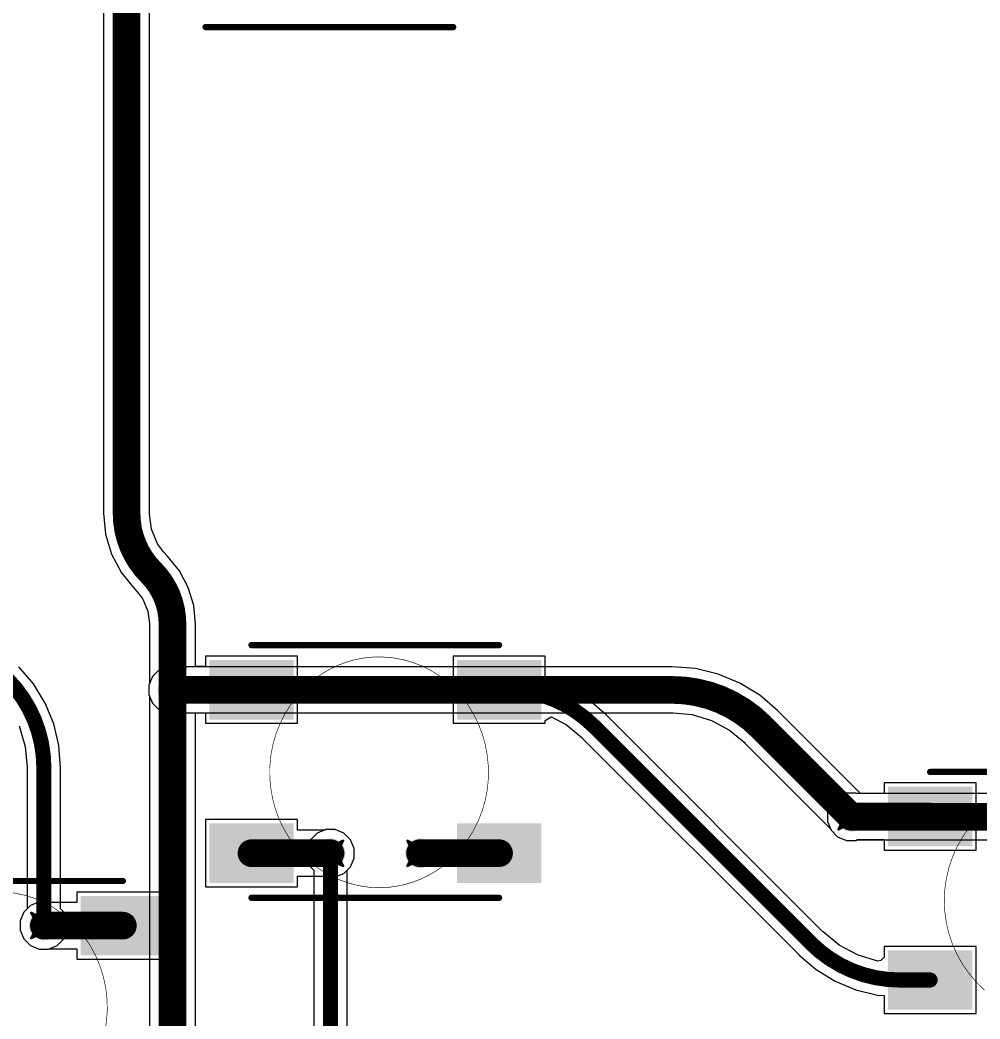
# Model space of a CAD drawing. Header units: inches. Extents: x -11 to 1110, y -7 to 455.
# Drawn here: x 596.71 to 616.1, y 239.7 to 259.88 of the extents above; entities that cross this region are included whole.
import ezdxf

# ---------------------------------------------------------------- set-up
doc = ezdxf.new("R2010")
doc.units = ezdxf.units.IN
for name, color, linetype in [('Bottom Layer', 5, 'Continuous'), ('Drill Drawing', 1, 'Continuous'), ('Mechanical 7', 56, 'Continuous'), ('Top Layer', 1, 'Continuous'), ('Top Overlay', 2, 'Continuous'), ('Top Paste', 8, 'Continuous'), ('Top Solder', 216, 'Continuous'), ('Via Holes', 16, 'Continuous')]:
    doc.layers.add(name, color=color, linetype=linetype)

msp = doc.modelspace()

# ---------------------------------------------------------------- hatches: boundary and pattern name
at = {"layer": 'Bottom Layer'}
h = msp.add_hatch(color=5, dxfattribs=at)
edge = h.paths.add_edge_path()
edge.add_arc((599.794, 246.35), 0.3, 0, 360)
h = msp.add_hatch(color=5, dxfattribs=at)
edge = h.paths.add_edge_path()
edge.add_arc((613.498, 243.789), 0.3, 0, 360)
h = msp.add_hatch(color=5, dxfattribs=at)
edge = h.paths.add_edge_path()
edge.add_arc((602.985, 243.05), 0.3, 0, 360)
h = msp.add_hatch(color=5, dxfattribs=at)
edge = h.paths.add_edge_path()
edge.add_arc((604.794, 243.05), 0.3, 0, 360)
h = msp.add_hatch(color=5, dxfattribs=at)
edge = h.paths.add_edge_path()
edge.add_arc((597.197, 241.593), 0.3, 0, 360)
at = {"layer": 'Top Layer'}
for points in [[(600.64, 246.853), (602.14, 246.853), (602.14, 245.853), (600.64, 245.853)], [(607.14, 245.853), (605.64, 245.853), (605.64, 246.853), (607.14, 246.853)], [(614.343, 244.292), (615.843, 244.292), (615.843, 243.292), (614.343, 243.292)], [(600.64, 243.553), (602.14, 243.553), (602.14, 242.553), (600.64, 242.553)], [(605.64, 243.553), (607.14, 243.553), (607.14, 242.553), (605.64, 242.553)], [(599.542, 241.09), (598.042, 241.09), (598.042, 242.09), (599.542, 242.09)], [(614.343, 240.992), (615.843, 240.992), (615.843, 239.992), (614.343, 239.992)]]:
    msp.add_hatch(color=1, dxfattribs=at).paths.add_polyline_path(points)
h = msp.add_hatch(color=1, dxfattribs=at)
edge = h.paths.add_edge_path()
edge.add_arc((599.794, 246.35), 0.3, 0, 360)
h = msp.add_hatch(color=1, dxfattribs=at)
edge = h.paths.add_edge_path()
edge.add_arc((613.498, 243.789), 0.3, 0, 360)
h = msp.add_hatch(color=1, dxfattribs=at)
edge = h.paths.add_edge_path()
edge.add_arc((602.985, 243.05), 0.3, 0, 360)
h = msp.add_hatch(color=1, dxfattribs=at)
edge = h.paths.add_edge_path()
edge.add_arc((604.794, 243.05), 0.3, 0, 360)
h = msp.add_hatch(color=1, dxfattribs=at)
edge = h.paths.add_edge_path()
edge.add_arc((597.197, 241.593), 0.3, 0, 360)
at = {"layer": 'Top Paste'}
for points in [[(600.64, 246.853), (602.14, 246.853), (602.14, 245.853), (600.64, 245.853)], [(607.14, 245.853), (605.64, 245.853), (605.64, 246.853), (607.14, 246.853)], [(614.343, 244.292), (615.843, 244.292), (615.843, 243.292), (614.343, 243.292)], [(600.64, 243.553), (602.14, 243.553), (602.14, 242.553), (600.64, 242.553)], [(605.64, 243.553), (607.14, 243.553), (607.14, 242.553), (605.64, 242.553)], [(599.542, 241.09), (598.042, 241.09), (598.042, 242.09), (599.542, 242.09)], [(614.343, 240.992), (615.843, 240.992), (615.843, 239.992), (614.343, 239.992)]]:
    msp.add_hatch(color=8, dxfattribs=at).paths.add_polyline_path(points)
at = {"layer": 'Top Solder'}
for points in [[(600.538, 246.955), (602.241, 246.955), (602.241, 245.752), (600.538, 245.752)], [(607.241, 245.752), (605.538, 245.752), (605.538, 246.955), (607.241, 246.955)], [(614.242, 244.394), (615.945, 244.394), (615.945, 243.191), (614.242, 243.191)], [(600.538, 243.655), (602.241, 243.655), (602.241, 242.452), (600.538, 242.452)], [(605.538, 243.655), (607.241, 243.655), (607.241, 242.452), (605.538, 242.452)], [(599.644, 240.988), (597.941, 240.988), (597.941, 242.191), (599.644, 242.191)], [(614.242, 241.094), (615.945, 241.094), (615.945, 239.891), (614.242, 239.891)]]:
    msp.add_hatch(color=216, dxfattribs=at).paths.add_polyline_path(points)
at = {"layer": 'Via Holes'}
h = msp.add_hatch(color=7, dxfattribs=at)
edge = h.paths.add_edge_path()
edge.add_arc((599.794, 246.35), 0.15, 0, 360)
h = msp.add_hatch(color=7, dxfattribs=at)
edge = h.paths.add_edge_path()
edge.add_arc((613.498, 243.789), 0.15, 0, 360)
h = msp.add_hatch(color=7, dxfattribs=at)
edge = h.paths.add_edge_path()
edge.add_arc((602.985, 243.05), 0.15, 0, 360)
h = msp.add_hatch(color=7, dxfattribs=at)
edge = h.paths.add_edge_path()
edge.add_arc((604.794, 243.05), 0.15, 0, 360)
h = msp.add_hatch(color=7, dxfattribs=at)
edge = h.paths.add_edge_path()
edge.add_arc((597.197, 241.593), 0.15, 0, 360)

# ---------------------------------------------------------------- linework, layer by layer
at = {"layer": 'Bottom Layer'}
for p, q in [((596.986, 246.469), (596.693, 246.813)), ((599.523, 246.755), (599.389, 246.62)), ((599.699, 246.828), (599.523, 246.755)), ((599.889, 246.828), (599.699, 246.828)), ((599.917, 246.816), (599.889, 246.828)), ((609.885, 246.816), (599.917, 246.816)), ((610.355, 246.779), (609.885, 246.816)), ((609.885, 246.816), (609.885, 246.816)), ((610.814, 246.669), (610.355, 246.779)), ((599.389, 246.62), (599.316, 246.445)), ((611.25, 246.489), (610.814, 246.669)), ((597.222, 246.084), (596.986, 246.469)), ((599.316, 246.445), (599.316, 246.255)), ((611.652, 246.242), (611.25, 246.489)), ((599.316, 246.255), (599.328, 246.227)), ((599.328, 246.227), (599.328, 234.845)), ((612.011, 245.936), (611.652, 246.242)), ((597.395, 245.667), (597.222, 246.084)), ((612.01, 245.935), (612.011, 245.936)), ((613.691, 244.255), (612.01, 245.935)), ((600.26, 234.845), (600.26, 245.884)), ((600.26, 245.884), (609.885, 245.884)), ((609.885, 245.884), (609.906, 245.888)), ((609.906, 245.888), (610.291, 245.85)), ((610.291, 245.85), (610.681, 245.732)), ((610.681, 245.732), (611.04, 245.539)), ((596.697, 245.622), (596.822, 245.208)), ((597.5, 245.227), (597.395, 245.667)), ((611.04, 245.539), (611.339, 245.294)), ((611.339, 245.294), (611.351, 245.276)), ((596.822, 245.208), (596.863, 244.792)), ((597.536, 244.777), (597.5, 245.227)), ((611.351, 245.276), (613.081, 243.546)), ((596.863, 244.792), (596.86, 244.777)), ((596.86, 244.777), (596.86, 241.932)), ((597.534, 241.932), (597.534, 244.777)), ((597.534, 244.777), (597.536, 244.777)), ((620.318, 244.255), (613.691, 244.255)), ((602.89, 243.528), (602.715, 243.455)), ((603.08, 243.528), (602.89, 243.528)), ((603.256, 243.455), (603.08, 243.528)), ((613.081, 243.546), (613.093, 243.518)), ((613.093, 243.518), (613.227, 243.384)), ((602.58, 243.32), (602.507, 243.145)), ((602.715, 243.455), (602.58, 243.32)), ((603.39, 243.32), (603.256, 243.455)), ((603.463, 243.145), (603.39, 243.32)), ((613.227, 243.384), (613.403, 243.311)), ((613.403, 243.311), (613.593, 243.311)), ((613.593, 243.311), (613.621, 243.323)), ((613.621, 243.323), (620.318, 243.323)), ((602.507, 243.145), (602.507, 242.955)), ((603.463, 242.955), (603.463, 243.145)), ((602.507, 242.955), (602.58, 242.779)), ((603.39, 242.779), (603.463, 242.955)), ((602.58, 242.779), (602.649, 242.711)), ((602.649, 242.711), (602.649, 234.616)), ((603.322, 242.711), (603.39, 242.779)), ((603.322, 234.616), (603.322, 242.711)), ((596.792, 241.864), (596.719, 241.688)), ((596.86, 241.932), (596.792, 241.864)), ((597.602, 241.864), (597.534, 241.932)), ((597.675, 241.688), (597.602, 241.864)), ((596.719, 241.688), (596.719, 241.498)), ((597.675, 241.498), (597.675, 241.688)), ((596.719, 241.498), (596.792, 241.323)), ((597.602, 241.323), (597.675, 241.498)), ((596.792, 241.323), (596.926, 241.188)), ((597.467, 241.188), (597.602, 241.323)), ((596.926, 241.188), (597.102, 241.115)), ((597.102, 241.115), (597.292, 241.115)), ((597.292, 241.115), (597.467, 241.188))]:
    msp.add_line(p, q, dxfattribs=at)
for points in [[(596.453, 246.573, 0.305, 0.305, -0.198912), (597.197, 244.777, 0.305, 0.305, 0)], [(599.794, 246.35, 0.559, 0.559, 0), (609.885, 246.35, 0.559, 0.559, 0)], [(599.794, 234.845, 0.559, 0.559, 0), (599.794, 246.35, 0.559, 0.559, 0)], [(609.885, 246.35, 0.559, 0.559, -0.198912), (611.681, 245.606, 0.559, 0.559, 0)], [(611.681, 245.606, 0.559, 0.559, 0), (613.498, 243.789, 0.559, 0.559, 0)], [(597.197, 241.593, 0.305, 0.305, 0), (597.197, 244.777, 0.305, 0.305, 0)], [(613.498, 243.789, 0.559, 0.559, 0), (620.318, 243.789, 0.559, 0.559, 0)], [(602.985, 234.616, 0.305, 0.305, 0), (602.985, 243.05, 0.305, 0.305, 0)]]:
    msp.add_lwpolyline(points, format="xyseb", dxfattribs=at)
for points in [[(599.654, 246.35, 0.279, 0.279, 1), (599.934, 246.35, 0.279, 0.279, 1)], [(599.654, 246.35, 0.279, 0.279, 1), (599.934, 246.35, 0.279, 0.279, 1)], [(609.745, 246.35, 0.279, 0.279, 1), (610.025, 246.35, 0.279, 0.279, 1)], [(609.745, 246.35, 0.279, 0.279, 1), (610.025, 246.35, 0.279, 0.279, 1)], [(611.541, 245.606, 0.279, 0.279, 1), (611.821, 245.606, 0.279, 0.279, 1)], [(611.541, 245.606, 0.279, 0.279, 1), (611.821, 245.606, 0.279, 0.279, 1)], [(597.121, 244.777, 0.152, 0.152, 1), (597.273, 244.777, 0.152, 0.152, 1)], [(597.121, 244.777, 0.152, 0.152, 1), (597.273, 244.777, 0.152, 0.152, 1)], [(613.358, 243.789, 0.279, 0.279, 1), (613.638, 243.789, 0.279, 0.279, 1)], [(613.358, 243.789, 0.279, 0.279, 1), (613.638, 243.789, 0.279, 0.279, 1)], [(602.909, 243.05, 0.152, 0.152, 1), (603.061, 243.05, 0.152, 0.152, 1)], [(597.121, 241.593, 0.152, 0.152, 1), (597.273, 241.593, 0.152, 0.152, 1)]]:
    msp.add_lwpolyline(points, format="xyseb", close=True, dxfattribs=at)
at = {"layer": 'Drill Drawing'}
for points in [[(599.54, 246.604, 0.0508, 0.0508, 0), (599.794, 246.477, 0.0508, 0.0508, 0)], [(599.54, 246.604, 0.0508, 0.0508, 0), (599.667, 246.35, 0.0508, 0.0508, 0)], [(599.794, 246.477, 0.0508, 0.0508, 0), (600.048, 246.604, 0.0508, 0.0508, 0)], [(599.921, 246.35, 0.0508, 0.0508, 0), (600.048, 246.604, 0.0508, 0.0508, 0)], [(599.54, 246.096, 0.0508, 0.0508, 0), (599.667, 246.35, 0.0508, 0.0508, 0)], [(599.921, 246.35, 0.0508, 0.0508, 0), (600.048, 246.096, 0.0508, 0.0508, 0)], [(599.54, 246.096, 0.0508, 0.0508, 0), (599.794, 246.223, 0.0508, 0.0508, 0)], [(599.794, 246.223, 0.0508, 0.0508, 0), (600.048, 246.096, 0.0508, 0.0508, 0)], [(613.244, 244.043, 0.0508, 0.0508, 0), (613.498, 243.916, 0.0508, 0.0508, 0)], [(613.244, 244.043, 0.0508, 0.0508, 0), (613.371, 243.789, 0.0508, 0.0508, 0)], [(613.498, 243.916, 0.0508, 0.0508, 0), (613.752, 244.043, 0.0508, 0.0508, 0)], [(613.625, 243.789, 0.0508, 0.0508, 0), (613.752, 244.043, 0.0508, 0.0508, 0)], [(613.244, 243.535, 0.0508, 0.0508, 0), (613.371, 243.789, 0.0508, 0.0508, 0)], [(613.244, 243.535, 0.0508, 0.0508, 0), (613.498, 243.662, 0.0508, 0.0508, 0)], [(613.498, 243.662, 0.0508, 0.0508, 0), (613.752, 243.535, 0.0508, 0.0508, 0)], [(613.625, 243.789, 0.0508, 0.0508, 0), (613.752, 243.535, 0.0508, 0.0508, 0)], [(602.731, 243.304, 0.0508, 0.0508, 0), (602.985, 243.177, 0.0508, 0.0508, 0)], [(602.731, 243.304, 0.0508, 0.0508, 0), (602.858, 243.05, 0.0508, 0.0508, 0)], [(602.985, 243.177, 0.0508, 0.0508, 0), (603.239, 243.304, 0.0508, 0.0508, 0)], [(603.112, 243.05, 0.0508, 0.0508, 0), (603.239, 243.304, 0.0508, 0.0508, 0)], [(604.54, 243.304, 0.0508, 0.0508, 0), (604.794, 243.177, 0.0508, 0.0508, 0)], [(604.54, 243.304, 0.0508, 0.0508, 0), (604.667, 243.05, 0.0508, 0.0508, 0)], [(604.794, 243.177, 0.0508, 0.0508, 0), (605.048, 243.304, 0.0508, 0.0508, 0)], [(604.921, 243.05, 0.0508, 0.0508, 0), (605.048, 243.304, 0.0508, 0.0508, 0)], [(602.731, 242.796, 0.0508, 0.0508, 0), (602.858, 243.05, 0.0508, 0.0508, 0)], [(603.112, 243.05, 0.0508, 0.0508, 0), (603.239, 242.796, 0.0508, 0.0508, 0)], [(604.54, 242.796, 0.0508, 0.0508, 0), (604.667, 243.05, 0.0508, 0.0508, 0)], [(604.921, 243.05, 0.0508, 0.0508, 0), (605.048, 242.796, 0.0508, 0.0508, 0)], [(602.731, 242.796, 0.0508, 0.0508, 0), (602.985, 242.923, 0.0508, 0.0508, 0)], [(602.985, 242.923, 0.0508, 0.0508, 0), (603.239, 242.796, 0.0508, 0.0508, 0)], [(604.54, 242.796, 0.0508, 0.0508, 0), (604.794, 242.923, 0.0508, 0.0508, 0)], [(604.794, 242.923, 0.0508, 0.0508, 0), (605.048, 242.796, 0.0508, 0.0508, 0)], [(596.943, 241.847, 0.0508, 0.0508, 0), (597.197, 241.72, 0.0508, 0.0508, 0)], [(596.943, 241.847, 0.0508, 0.0508, 0), (597.07, 241.593, 0.0508, 0.0508, 0)], [(597.197, 241.72, 0.0508, 0.0508, 0), (597.451, 241.847, 0.0508, 0.0508, 0)], [(597.324, 241.593, 0.0508, 0.0508, 0), (597.451, 241.847, 0.0508, 0.0508, 0)], [(596.943, 241.339, 0.0508, 0.0508, 0), (597.07, 241.593, 0.0508, 0.0508, 0)], [(596.943, 241.339, 0.0508, 0.0508, 0), (597.197, 241.466, 0.0508, 0.0508, 0)], [(597.197, 241.466, 0.0508, 0.0508, 0), (597.451, 241.339, 0.0508, 0.0508, 0)], [(597.324, 241.593, 0.0508, 0.0508, 0), (597.451, 241.339, 0.0508, 0.0508, 0)]]:
    msp.add_lwpolyline(points, format="xyseb", dxfattribs=at)
for points in [[(599.527, 246.604, 0.0254, 0.0254, 1), (599.553, 246.604, 0.0254, 0.0254, 1)], [(599.527, 246.604, 0.0254, 0.0254, 1), (599.553, 246.604, 0.0254, 0.0254, 1)], [(599.781, 246.477, 0.0254, 0.0254, 1), (599.807, 246.477, 0.0254, 0.0254, 1)], [(599.781, 246.477, 0.0254, 0.0254, 1), (599.807, 246.477, 0.0254, 0.0254, 1)], [(600.035, 246.604, 0.0254, 0.0254, 1), (600.061, 246.604, 0.0254, 0.0254, 1)], [(600.035, 246.604, 0.0254, 0.0254, 1), (600.061, 246.604, 0.0254, 0.0254, 1)], [(599.654, 246.35, 0.0254, 0.0254, 1), (599.68, 246.35, 0.0254, 0.0254, 1)], [(599.654, 246.35, 0.0254, 0.0254, 1), (599.68, 246.35, 0.0254, 0.0254, 1)], [(599.908, 246.35, 0.0254, 0.0254, 1), (599.934, 246.35, 0.0254, 0.0254, 1)], [(599.908, 246.35, 0.0254, 0.0254, 1), (599.934, 246.35, 0.0254, 0.0254, 1)], [(599.527, 246.096, 0.0254, 0.0254, 1), (599.553, 246.096, 0.0254, 0.0254, 1)], [(599.527, 246.096, 0.0254, 0.0254, 1), (599.553, 246.096, 0.0254, 0.0254, 1)], [(599.781, 246.223, 0.0254, 0.0254, 1), (599.807, 246.223, 0.0254, 0.0254, 1)], [(599.781, 246.223, 0.0254, 0.0254, 1), (599.807, 246.223, 0.0254, 0.0254, 1)], [(600.035, 246.096, 0.0254, 0.0254, 1), (600.061, 246.096, 0.0254, 0.0254, 1)], [(600.035, 246.096, 0.0254, 0.0254, 1), (600.061, 246.096, 0.0254, 0.0254, 1)], [(613.231, 244.043, 0.0254, 0.0254, 1), (613.257, 244.043, 0.0254, 0.0254, 1)], [(613.231, 244.043, 0.0254, 0.0254, 1), (613.257, 244.043, 0.0254, 0.0254, 1)], [(613.485, 243.916, 0.0254, 0.0254, 1), (613.511, 243.916, 0.0254, 0.0254, 1)], [(613.485, 243.916, 0.0254, 0.0254, 1), (613.511, 243.916, 0.0254, 0.0254, 1)], [(613.739, 244.043, 0.0254, 0.0254, 1), (613.765, 244.043, 0.0254, 0.0254, 1)], [(613.739, 244.043, 0.0254, 0.0254, 1), (613.765, 244.043, 0.0254, 0.0254, 1)], [(613.358, 243.789, 0.0254, 0.0254, 1), (613.384, 243.789, 0.0254, 0.0254, 1)], [(613.358, 243.789, 0.0254, 0.0254, 1), (613.384, 243.789, 0.0254, 0.0254, 1)], [(613.485, 243.662, 0.0254, 0.0254, 1), (613.511, 243.662, 0.0254, 0.0254, 1)], [(613.485, 243.662, 0.0254, 0.0254, 1), (613.511, 243.662, 0.0254, 0.0254, 1)], [(613.612, 243.789, 0.0254, 0.0254, 1), (613.638, 243.789, 0.0254, 0.0254, 1)], [(613.612, 243.789, 0.0254, 0.0254, 1), (613.638, 243.789, 0.0254, 0.0254, 1)], [(613.231, 243.535, 0.0254, 0.0254, 1), (613.257, 243.535, 0.0254, 0.0254, 1)], [(613.231, 243.535, 0.0254, 0.0254, 1), (613.257, 243.535, 0.0254, 0.0254, 1)], [(613.739, 243.535, 0.0254, 0.0254, 1), (613.765, 243.535, 0.0254, 0.0254, 1)], [(613.739, 243.535, 0.0254, 0.0254, 1), (613.765, 243.535, 0.0254, 0.0254, 1)], [(602.719, 243.304, 0.0254, 0.0254, 1), (602.744, 243.304, 0.0254, 0.0254, 1)], [(602.719, 243.304, 0.0254, 0.0254, 1), (602.744, 243.304, 0.0254, 0.0254, 1)], [(603.227, 243.304, 0.0254, 0.0254, 1), (603.252, 243.304, 0.0254, 0.0254, 1)], [(603.227, 243.304, 0.0254, 0.0254, 1), (603.252, 243.304, 0.0254, 0.0254, 1)], [(604.527, 243.304, 0.0254, 0.0254, 1), (604.553, 243.304, 0.0254, 0.0254, 1)], [(604.527, 243.304, 0.0254, 0.0254, 1), (604.553, 243.304, 0.0254, 0.0254, 1)], [(605.035, 243.304, 0.0254, 0.0254, 1), (605.061, 243.304, 0.0254, 0.0254, 1)], [(605.035, 243.304, 0.0254, 0.0254, 1), (605.061, 243.304, 0.0254, 0.0254, 1)], [(602.846, 243.05, 0.0254, 0.0254, 1), (602.871, 243.05, 0.0254, 0.0254, 1)], [(602.846, 243.05, 0.0254, 0.0254, 1), (602.871, 243.05, 0.0254, 0.0254, 1)], [(602.973, 243.177, 0.0254, 0.0254, 1), (602.998, 243.177, 0.0254, 0.0254, 1)], [(602.973, 243.177, 0.0254, 0.0254, 1), (602.998, 243.177, 0.0254, 0.0254, 1)], [(603.1, 243.05, 0.0254, 0.0254, 1), (603.125, 243.05, 0.0254, 0.0254, 1)], [(603.1, 243.05, 0.0254, 0.0254, 1), (603.125, 243.05, 0.0254, 0.0254, 1)], [(604.654, 243.05, 0.0254, 0.0254, 1), (604.68, 243.05, 0.0254, 0.0254, 1)], [(604.654, 243.05, 0.0254, 0.0254, 1), (604.68, 243.05, 0.0254, 0.0254, 1)], [(604.781, 243.177, 0.0254, 0.0254, 1), (604.807, 243.177, 0.0254, 0.0254, 1)], [(604.781, 243.177, 0.0254, 0.0254, 1), (604.807, 243.177, 0.0254, 0.0254, 1)], [(604.908, 243.05, 0.0254, 0.0254, 1), (604.934, 243.05, 0.0254, 0.0254, 1)], [(604.908, 243.05, 0.0254, 0.0254, 1), (604.934, 243.05, 0.0254, 0.0254, 1)], [(602.973, 242.923, 0.0254, 0.0254, 1), (602.998, 242.923, 0.0254, 0.0254, 1)], [(602.973, 242.923, 0.0254, 0.0254, 1), (602.998, 242.923, 0.0254, 0.0254, 1)], [(604.781, 242.923, 0.0254, 0.0254, 1), (604.807, 242.923, 0.0254, 0.0254, 1)], [(604.781, 242.923, 0.0254, 0.0254, 1), (604.807, 242.923, 0.0254, 0.0254, 1)], [(602.719, 242.796, 0.0254, 0.0254, 1), (602.744, 242.796, 0.0254, 0.0254, 1)], [(602.719, 242.796, 0.0254, 0.0254, 1), (602.744, 242.796, 0.0254, 0.0254, 1)], [(603.227, 242.796, 0.0254, 0.0254, 1), (603.252, 242.796, 0.0254, 0.0254, 1)], [(603.227, 242.796, 0.0254, 0.0254, 1), (603.252, 242.796, 0.0254, 0.0254, 1)], [(604.527, 242.796, 0.0254, 0.0254, 1), (604.553, 242.796, 0.0254, 0.0254, 1)], [(604.527, 242.796, 0.0254, 0.0254, 1), (604.553, 242.796, 0.0254, 0.0254, 1)], [(605.035, 242.796, 0.0254, 0.0254, 1), (605.061, 242.796, 0.0254, 0.0254, 1)], [(605.035, 242.796, 0.0254, 0.0254, 1), (605.061, 242.796, 0.0254, 0.0254, 1)], [(596.93, 241.847, 0.0254, 0.0254, 1), (596.956, 241.847, 0.0254, 0.0254, 1)], [(596.93, 241.847, 0.0254, 0.0254, 1), (596.956, 241.847, 0.0254, 0.0254, 1)], [(597.438, 241.847, 0.0254, 0.0254, 1), (597.464, 241.847, 0.0254, 0.0254, 1)], [(597.438, 241.847, 0.0254, 0.0254, 1), (597.464, 241.847, 0.0254, 0.0254, 1)], [(597.184, 241.72, 0.0254, 0.0254, 1), (597.21, 241.72, 0.0254, 0.0254, 1)], [(597.184, 241.72, 0.0254, 0.0254, 1), (597.21, 241.72, 0.0254, 0.0254, 1)], [(597.057, 241.593, 0.0254, 0.0254, 1), (597.083, 241.593, 0.0254, 0.0254, 1)], [(597.057, 241.593, 0.0254, 0.0254, 1), (597.083, 241.593, 0.0254, 0.0254, 1)], [(597.184, 241.466, 0.0254, 0.0254, 1), (597.21, 241.466, 0.0254, 0.0254, 1)], [(597.184, 241.466, 0.0254, 0.0254, 1), (597.21, 241.466, 0.0254, 0.0254, 1)], [(597.311, 241.593, 0.0254, 0.0254, 1), (597.337, 241.593, 0.0254, 0.0254, 1)], [(597.311, 241.593, 0.0254, 0.0254, 1), (597.337, 241.593, 0.0254, 0.0254, 1)], [(596.93, 241.339, 0.0254, 0.0254, 1), (596.956, 241.339, 0.0254, 0.0254, 1)], [(596.93, 241.339, 0.0254, 0.0254, 1), (596.956, 241.339, 0.0254, 0.0254, 1)], [(597.438, 241.339, 0.0254, 0.0254, 1), (597.464, 241.339, 0.0254, 0.0254, 1)], [(597.438, 241.339, 0.0254, 0.0254, 1), (597.464, 241.339, 0.0254, 0.0254, 1)]]:
    msp.add_lwpolyline(points, format="xyseb", close=True, dxfattribs=at)
at = {"layer": 'Mechanical 7'}
for points in [[(602.672, 246.574, 0.0127, 0.0127, -0.125212), (603.639, 246.991, 0.0127, 0.0127, 0)], [(603.639, 246.991, 0.0127, 0.0127, -0.291718), (605.754, 246.056, 0.0127, 0.0127, 0)], [(601.784, 244.337, 0.0127, 0.0127, -0.269708), (602.672, 246.574, 0.0127, 0.0127, 0)], [(605.754, 246.056, 0.0127, 0.0127, -0.115362), (606.15, 245.034, 0.0127, 0.0127, 0)], [(606.15, 245.034, 0.0127, 0.0127, -0.269594), (605.262, 242.797, 0.0127, 0.0127, 0)], [(602.125, 243.4, 0.0127, 0.0127, -0.10521), (601.784, 244.337, 0.0127, 0.0127, 0)], [(615.88, 243.568, 0.0127, 0.0127, -0.437955), (618.986, 243.897, 0.0127, 0.0127, 0)], [(616.189, 240.29, 0.0127, 0.0127, -0.392714), (615.88, 243.568, 0.0127, 0.0127, 0)], [(603.964, 242.354, 0.0127, 0.0127, -0.258422), (602.125, 243.4, 0.0127, 0.0127, 0)], [(605.262, 242.797, 0.0127, 0.0127, -0.125216), (604.295, 242.381, 0.0127, 0.0127, 0)], [(594.599, 241.465, 0.0127, 0.0127, -0.43716), (597.713, 241.708, 0.0127, 0.0127, 0)], [(604.295, 242.381, 0.0127, 0.0127, -0.040429), (603.964, 242.354, 0.0127, 0.0127, 0)], [(597.713, 241.708, 0.0127, 0.0127, -0.392267), (597.942, 238.42, 0.0127, 0.0127, 0)]]:
    msp.add_lwpolyline(points, format="xyseb", dxfattribs=at)
for points in [[(603.635, 246.991, 0.00635, 0.00635, 1), (603.642, 246.991, 0.00635, 0.00635, 1)], [(603.635, 246.991, 0.00635, 0.00635, 1), (603.642, 246.991, 0.00635, 0.00635, 1)], [(602.669, 246.574, 0.00635, 0.00635, 1), (602.675, 246.574, 0.00635, 0.00635, 1)], [(602.669, 246.574, 0.00635, 0.00635, 1), (602.675, 246.574, 0.00635, 0.00635, 1)], [(605.75, 246.056, 0.00635, 0.00635, 1), (605.757, 246.056, 0.00635, 0.00635, 1)], [(605.75, 246.056, 0.00635, 0.00635, 1), (605.757, 246.056, 0.00635, 0.00635, 1)], [(606.147, 245.034, 0.00635, 0.00635, 1), (606.153, 245.034, 0.00635, 0.00635, 1)], [(606.147, 245.034, 0.00635, 0.00635, 1), (606.153, 245.034, 0.00635, 0.00635, 1)], [(601.781, 244.337, 0.00635, 0.00635, 1), (601.788, 244.337, 0.00635, 0.00635, 1)], [(601.781, 244.337, 0.00635, 0.00635, 1), (601.788, 244.337, 0.00635, 0.00635, 1)], [(615.877, 243.568, 0.00635, 0.00635, 1), (615.883, 243.568, 0.00635, 0.00635, 1)], [(615.877, 243.568, 0.00635, 0.00635, 1), (615.883, 243.568, 0.00635, 0.00635, 1)], [(602.122, 243.4, 0.00635, 0.00635, 1), (602.128, 243.4, 0.00635, 0.00635, 1)], [(602.122, 243.4, 0.00635, 0.00635, 1), (602.128, 243.4, 0.00635, 0.00635, 1)], [(605.259, 242.797, 0.00635, 0.00635, 1), (605.265, 242.797, 0.00635, 0.00635, 1)], [(605.259, 242.797, 0.00635, 0.00635, 1), (605.265, 242.797, 0.00635, 0.00635, 1)], [(603.961, 242.354, 0.00635, 0.00635, 1), (603.967, 242.354, 0.00635, 0.00635, 1)], [(603.961, 242.354, 0.00635, 0.00635, 1), (603.967, 242.354, 0.00635, 0.00635, 1)], [(604.292, 242.381, 0.00635, 0.00635, 1), (604.299, 242.381, 0.00635, 0.00635, 1)], [(604.292, 242.381, 0.00635, 0.00635, 1), (604.299, 242.381, 0.00635, 0.00635, 1)], [(597.71, 241.708, 0.00635, 0.00635, 1), (597.717, 241.708, 0.00635, 0.00635, 1)], [(597.71, 241.708, 0.00635, 0.00635, 1), (597.717, 241.708, 0.00635, 0.00635, 1)]]:
    msp.add_lwpolyline(points, format="xyseb", close=True, dxfattribs=at)
at = {"layer": 'Top Layer'}
for p, q in [((598.401, 263.465), (598.401, 249.916)), ((599.333, 249.916), (599.333, 263.468)), ((598.401, 249.916), (598.4, 249.916)), ((598.4, 249.916), (598.441, 249.494)), ((599.329, 249.895), (599.333, 249.916)), ((599.369, 249.596), (599.329, 249.895)), ((599.492, 249.298), (599.369, 249.596)), ((598.441, 249.494), (598.564, 249.088)), ((599.613, 249.14), (599.492, 249.298)), ((599.694, 249.047), (599.613, 249.14)), ((598.564, 249.088), (598.764, 248.714)), ((599.934, 248.753), (599.694, 249.047)), ((599.694, 249.047), (599.694, 249.047)), ((600.113, 248.419), (599.934, 248.753)), ((598.764, 248.714), (599.033, 248.386)), ((599.033, 248.386), (599.033, 248.386)), ((599.033, 248.386), (599.113, 248.292)), ((600.223, 248.056), (600.113, 248.419)), ((599.113, 248.292), (599.198, 248.182)), ((599.198, 248.182), (599.298, 247.939)), ((599.298, 247.939), (599.331, 247.693)), ((600.261, 247.678), (600.223, 248.056)), ((599.331, 247.693), (599.328, 247.678)), ((599.328, 247.678), (599.328, 246.473)), ((600.26, 246.819), (600.26, 247.678)), ((600.26, 247.678), (600.261, 247.678)), ((602.317, 247.031), (600.462, 247.031)), ((600.462, 247.031), (600.462, 246.819)), ((602.317, 245.675), (602.317, 247.031)), ((607.317, 247.031), (605.462, 247.031)), ((605.462, 247.031), (605.462, 245.675)), ((607.317, 246.573), (607.317, 247.031)), ((600.462, 246.819), (600.26, 246.819)), ((607.407, 246.551), (607.317, 246.573)), ((607.824, 246.378), (607.407, 246.551)), ((599.328, 246.473), (599.316, 246.445)), ((599.316, 246.445), (599.316, 246.255)), ((608.21, 246.142), (607.824, 246.378)), ((599.316, 246.255), (599.389, 246.079)), ((608.553, 245.849), (608.21, 246.142)), ((599.389, 246.079), (599.523, 245.945)), ((599.523, 245.945), (599.699, 245.872)), ((599.699, 245.872), (599.889, 245.872)), ((599.889, 245.872), (599.925, 245.887)), ((599.925, 245.887), (600.462, 245.887)), ((600.462, 245.887), (600.462, 245.675)), ((607.317, 245.733), (607.444, 245.809)), ((607.317, 245.675), (607.317, 245.733)), ((607.444, 245.809), (607.744, 245.649)), ((608.551, 245.847), (608.553, 245.849)), ((612.924, 241.474), (608.551, 245.847)), ((600.462, 245.675), (602.317, 245.675)), ((605.462, 245.675), (607.317, 245.675)), ((607.744, 245.649), (608.067, 245.384)), ((608.067, 245.384), (608.075, 245.371)), ((608.075, 245.371), (612.448, 240.998)), ((616.021, 244.47), (614.166, 244.47)), ((614.166, 244.47), (614.166, 244.258)), ((616.021, 243.114), (616.021, 244.47)), ((613.227, 244.194), (613.093, 244.06)), ((613.403, 244.267), (613.227, 244.194)), ((613.593, 244.267), (613.403, 244.267)), ((613.613, 244.258), (613.593, 244.267)), ((614.166, 244.258), (613.613, 244.258)), ((613.093, 244.06), (613.02, 243.884)), ((613.02, 243.884), (613.02, 243.694)), ((602.317, 243.731), (600.462, 243.731)), ((600.462, 243.731), (600.462, 242.375)), ((602.317, 243.519), (602.317, 243.731)), ((613.02, 243.694), (613.093, 243.518)), ((602.87, 243.519), (602.317, 243.519)), ((602.89, 243.528), (602.87, 243.519)), ((603.08, 243.528), (602.89, 243.528)), ((603.256, 243.455), (603.08, 243.528)), ((613.093, 243.518), (613.227, 243.384)), ((603.39, 243.32), (603.256, 243.455)), ((603.463, 243.145), (603.39, 243.32)), ((613.227, 243.384), (613.403, 243.311)), ((613.403, 243.311), (613.593, 243.311)), ((613.593, 243.311), (613.629, 243.326)), ((613.629, 243.326), (614.166, 243.326)), ((614.166, 243.326), (614.166, 243.114)), ((603.463, 242.955), (603.463, 243.145)), ((614.166, 243.114), (616.021, 243.114)), ((603.39, 242.779), (603.463, 242.955)), ((603.256, 242.645), (603.39, 242.779)), ((602.317, 242.375), (602.317, 242.587)), ((602.317, 242.587), (602.854, 242.587)), ((602.854, 242.587), (602.89, 242.572)), ((602.89, 242.572), (603.08, 242.572)), ((603.08, 242.572), (603.256, 242.645)), ((599.72, 242.268), (597.865, 242.268)), ((597.865, 242.268), (597.865, 242.056)), ((599.72, 240.912), (599.72, 242.268)), ((600.462, 242.375), (602.317, 242.375)), ((597.102, 242.071), (596.926, 241.998)), ((597.292, 242.071), (597.102, 242.071)), ((597.328, 242.056), (597.292, 242.071)), ((596.792, 241.864), (596.719, 241.688)), ((596.926, 241.998), (596.792, 241.864)), ((597.865, 242.056), (597.328, 242.056)), ((596.719, 241.688), (596.719, 241.498)), ((596.719, 241.498), (596.792, 241.323)), ((612.933, 241.462), (612.924, 241.474)), ((613.256, 241.197), (612.933, 241.462)), ((596.792, 241.323), (596.926, 241.188)), ((596.926, 241.188), (597.102, 241.115)), ((597.102, 241.115), (597.292, 241.115)), ((597.292, 241.115), (597.312, 241.124)), ((597.312, 241.124), (597.865, 241.124)), ((597.865, 241.124), (597.865, 240.912)), ((613.638, 240.993), (613.256, 241.197)), ((616.021, 241.17), (614.166, 241.17)), ((614.166, 241.17), (614.166, 240.95)), ((616.021, 239.814), (616.021, 241.17)), ((597.865, 240.912), (599.72, 240.912)), ((612.448, 240.998), (612.447, 240.996)), ((612.447, 240.996), (612.79, 240.703)), ((614.039, 240.871), (613.638, 240.993)), ((614.096, 240.887), (614.039, 240.871)), ((614.166, 240.95), (614.096, 240.887)), ((612.79, 240.703), (613.175, 240.467)), ((613.175, 240.467), (613.593, 240.294)), ((613.593, 240.294), (614.032, 240.189)), ((614.032, 240.189), (614.166, 240.178)), ((614.166, 240.178), (614.166, 239.814)), ((614.166, 239.814), (616.021, 239.814))]:
    msp.add_line(p, q, dxfattribs=at)
for points in [[(598.867, 249.916, 0.559, 0.559, 0), (598.867, 263.931, 0.559, 0.559, 0)], [(599.364, 248.717, 0.559, 0.559, -0.198912), (598.867, 249.916, 0.559, 0.559, 0)], [(599.364, 248.717, 0.559, 0.559, -0.198912), (599.794, 247.678, 0.559, 0.559, 0)], [(599.794, 246.353, 0.559, 0.559, 0), (599.794, 247.678, 0.559, 0.559, 0)], [(599.794, 246.353, 0.559, 0.559, 0), (601.39, 246.353, 0.559, 0.559, 0)], [(599.794, 246.35, 0.559, 0.559, 0), (599.794, 246.353, 0.559, 0.559, 0)], [(606.39, 246.353, 0.305, 0.305, 0), (606.517, 246.353, 0.305, 0.305, 0)], [(606.517, 246.353, 0.305, 0.305, -0.198912), (608.313, 245.609, 0.305, 0.305, 0)], [(608.313, 245.609, 0.305, 0.305, 0), (612.686, 241.236, 0.305, 0.305, 0)], [(613.498, 243.792, 0.559, 0.559, 0), (615.093, 243.792, 0.559, 0.559, 0)], [(601.39, 243.053, 0.559, 0.559, 0), (602.985, 243.053, 0.559, 0.559, 0)], [(604.794, 243.053, 0.559, 0.559, 0), (606.39, 243.053, 0.559, 0.559, 0)], [(597.197, 241.59, 0.559, 0.559, 0), (598.792, 241.59, 0.559, 0.559, 0)], [(614.482, 240.492, 0.305, 0.305, -0.198912), (612.686, 241.236, 0.305, 0.305, 0)], [(614.482, 240.492, 0.305, 0.305, 0), (615.093, 240.492, 0.305, 0.305, 0)]]:
    msp.add_lwpolyline(points, format="xyseb", dxfattribs=at)
for points in [[(598.728, 249.916, 0.279, 0.279, 1), (599.007, 249.916, 0.279, 0.279, 1)], [(598.728, 249.916, 0.279, 0.279, 1), (599.007, 249.916, 0.279, 0.279, 1)], [(599.224, 248.717, 0.279, 0.279, 1), (599.503, 248.717, 0.279, 0.279, 1)], [(599.224, 248.717, 0.279, 0.279, 1), (599.503, 248.717, 0.279, 0.279, 1)], [(599.654, 247.678, 0.279, 0.279, 1), (599.934, 247.678, 0.279, 0.279, 1)], [(599.654, 247.678, 0.279, 0.279, 1), (599.934, 247.678, 0.279, 0.279, 1)], [(599.654, 246.353, 0.279, 0.279, 1), (599.934, 246.353, 0.279, 0.279, 1)], [(599.654, 246.353, 0.279, 0.279, 1), (599.934, 246.353, 0.279, 0.279, 1)], [(599.654, 246.353, 0.279, 0.279, 1), (599.934, 246.353, 0.279, 0.279, 1)], [(599.654, 246.35, 0.279, 0.279, 1), (599.934, 246.35, 0.279, 0.279, 1)], [(601.25, 246.353, 0.279, 0.279, 1), (601.529, 246.353, 0.279, 0.279, 1)], [(606.313, 246.353, 0.152, 0.152, 1), (606.466, 246.353, 0.152, 0.152, 1)], [(606.441, 246.353, 0.152, 0.152, 1), (606.594, 246.353, 0.152, 0.152, 1)], [(606.441, 246.353, 0.152, 0.152, 1), (606.594, 246.353, 0.152, 0.152, 1)], [(608.237, 245.609, 0.152, 0.152, 1), (608.39, 245.609, 0.152, 0.152, 1)], [(608.237, 245.609, 0.152, 0.152, 1), (608.39, 245.609, 0.152, 0.152, 1)], [(613.358, 243.792, 0.279, 0.279, 1), (613.638, 243.792, 0.279, 0.279, 1)], [(614.954, 243.792, 0.279, 0.279, 1), (615.233, 243.792, 0.279, 0.279, 1)], [(601.25, 243.053, 0.279, 0.279, 1), (601.529, 243.053, 0.279, 0.279, 1)], [(602.846, 243.053, 0.279, 0.279, 1), (603.125, 243.053, 0.279, 0.279, 1)], [(604.654, 243.053, 0.279, 0.279, 1), (604.934, 243.053, 0.279, 0.279, 1)], [(606.25, 243.053, 0.279, 0.279, 1), (606.529, 243.053, 0.279, 0.279, 1)], [(597.057, 241.59, 0.279, 0.279, 1), (597.337, 241.59, 0.279, 0.279, 1)], [(598.653, 241.59, 0.279, 0.279, 1), (598.932, 241.59, 0.279, 0.279, 1)], [(612.61, 241.236, 0.152, 0.152, 1), (612.763, 241.236, 0.152, 0.152, 1)], [(612.61, 241.236, 0.152, 0.152, 1), (612.763, 241.236, 0.152, 0.152, 1)], [(614.406, 240.492, 0.152, 0.152, 1), (614.559, 240.492, 0.152, 0.152, 1)], [(614.406, 240.492, 0.152, 0.152, 1), (614.559, 240.492, 0.152, 0.152, 1)], [(615.017, 240.492, 0.152, 0.152, 1), (615.17, 240.492, 0.152, 0.152, 1)]]:
    msp.add_lwpolyline(points, format="xyseb", close=True, dxfattribs=at)
at = {"layer": 'Top Overlay'}
for points in [[(600.463, 259.733, 0.127, 0.127, 0), (605.463, 259.733, 0.127, 0.127, 0)], [(601.39, 247.254, 0.127, 0.127, 0), (606.39, 247.254, 0.127, 0.127, 0)], [(600.334, 246.507, 0.254, 0.254, 0), (600.461, 246.38, 0.254, 0.254, 0)], [(600.334, 246.253, 0.254, 0.254, 0), (600.334, 246.507, 0.254, 0.254, 0)], [(600.334, 246.253, 0.254, 0.254, 0), (600.461, 246.38, 0.254, 0.254, 0)], [(615.093, 244.693, 0.127, 0.127, 0), (620.093, 244.693, 0.127, 0.127, 0)], [(614.037, 243.946, 0.254, 0.254, 0), (614.164, 243.819, 0.254, 0.254, 0)], [(614.037, 243.692, 0.254, 0.254, 0), (614.037, 243.946, 0.254, 0.254, 0)], [(614.037, 243.692, 0.254, 0.254, 0), (614.164, 243.819, 0.254, 0.254, 0)], [(593.792, 242.491, 0.127, 0.127, 0), (598.792, 242.491, 0.127, 0.127, 0)], [(601.39, 242.152, 0.127, 0.127, 0), (606.39, 242.152, 0.127, 0.127, 0)]]:
    msp.add_lwpolyline(points, format="xyseb", dxfattribs=at)
for points in [[(600.431, 259.733, 0.0635, 0.0635, 1), (600.495, 259.733, 0.0635, 0.0635, 1)], [(605.431, 259.733, 0.0635, 0.0635, 1), (605.495, 259.733, 0.0635, 0.0635, 1)], [(601.358, 247.254, 0.0635, 0.0635, 1), (601.421, 247.254, 0.0635, 0.0635, 1)], [(606.358, 247.254, 0.0635, 0.0635, 1), (606.421, 247.254, 0.0635, 0.0635, 1)], [(600.27, 246.507, 0.127, 0.127, 1), (600.397, 246.507, 0.127, 0.127, 1)], [(600.27, 246.507, 0.127, 0.127, 1), (600.397, 246.507, 0.127, 0.127, 1)], [(600.397, 246.38, 0.127, 0.127, 1), (600.524, 246.38, 0.127, 0.127, 1)], [(600.397, 246.38, 0.127, 0.127, 1), (600.524, 246.38, 0.127, 0.127, 1)], [(600.27, 246.253, 0.127, 0.127, 1), (600.397, 246.253, 0.127, 0.127, 1)], [(600.27, 246.253, 0.127, 0.127, 1), (600.397, 246.253, 0.127, 0.127, 1)], [(615.062, 244.693, 0.0635, 0.0635, 1), (615.125, 244.693, 0.0635, 0.0635, 1)], [(613.974, 243.946, 0.127, 0.127, 1), (614.101, 243.946, 0.127, 0.127, 1)], [(613.974, 243.946, 0.127, 0.127, 1), (614.101, 243.946, 0.127, 0.127, 1)], [(614.101, 243.819, 0.127, 0.127, 1), (614.228, 243.819, 0.127, 0.127, 1)], [(614.101, 243.819, 0.127, 0.127, 1), (614.228, 243.819, 0.127, 0.127, 1)], [(613.974, 243.692, 0.127, 0.127, 1), (614.101, 243.692, 0.127, 0.127, 1)], [(613.974, 243.692, 0.127, 0.127, 1), (614.101, 243.692, 0.127, 0.127, 1)], [(598.761, 242.491, 0.0635, 0.0635, 1), (598.824, 242.491, 0.0635, 0.0635, 1)], [(601.358, 242.152, 0.0635, 0.0635, 1), (601.421, 242.152, 0.0635, 0.0635, 1)], [(606.358, 242.152, 0.0635, 0.0635, 1), (606.421, 242.152, 0.0635, 0.0635, 1)]]:
    msp.add_lwpolyline(points, format="xyseb", close=True, dxfattribs=at)

doc.saveas('drawing.dxf')
